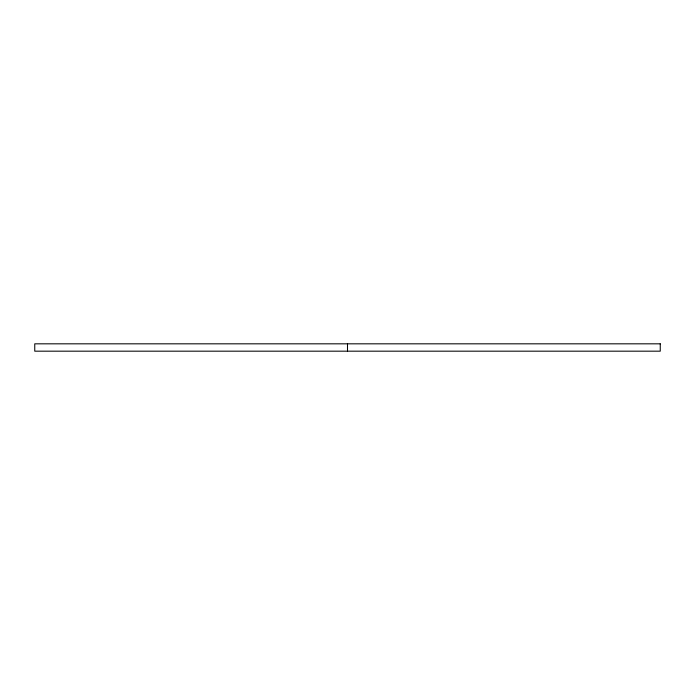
<?xml version="1.0" encoding="UTF-8"?>
<svg xmlns="http://www.w3.org/2000/svg" width="695" height="695" viewBox="0 0 695 695"><rect width="100%" height="100%" fill="white"/><g stroke="black" fill="none" stroke-linecap="round" stroke-linejoin="round"><path stroke-width="1.04" d="M347.5 343.825L347.5 351.175M660.25 343.825L34.75 343.825L34.75 351.175L660.25 351.175L660.25 343.825"/></g></svg>
